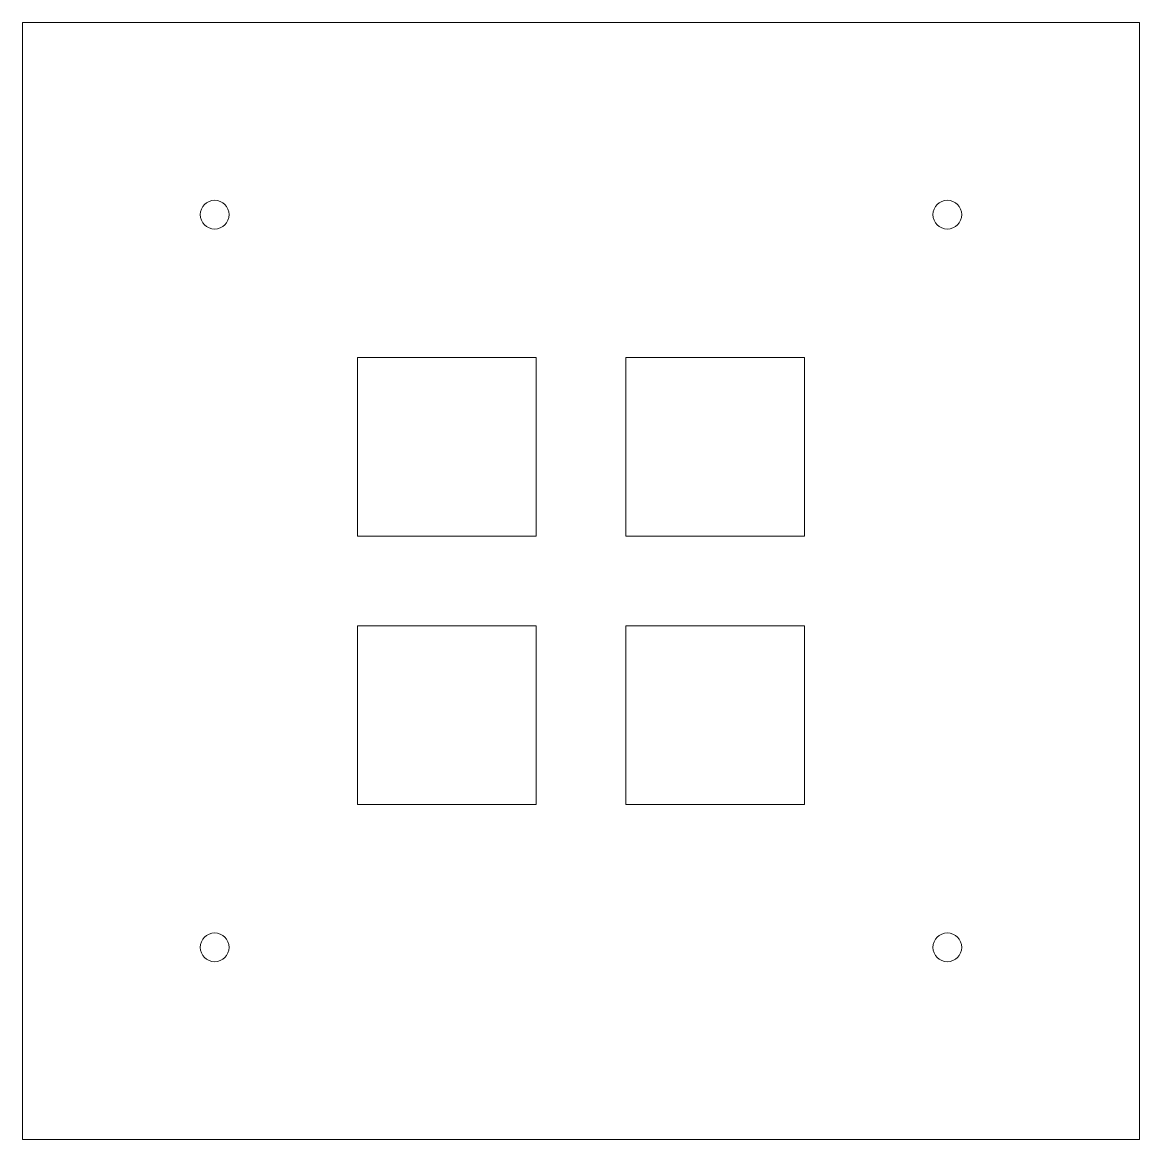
# Model space of a CAD drawing. Header units: millimetres. Extents: x 0 to 116, y 0 to 116.
import ezdxf

# ---------------------------------------------------------------- set-up
doc = ezdxf.new("R2010")
doc.units = ezdxf.units.MM
doc.header["$MEASUREMENT"] = 0
doc.layers.add('cut', color=7, linetype='Continuous', lineweight=0)

msp = doc.modelspace()

# ---------------------------------------------------------------- linework, layer by layer
at = {"layer": 'cut', "linetype": 'ByBlock'}
msp.add_lwpolyline([(0, 0), (0, 116.2), (116.2, 116.2), (116.2, 0)], close=True, dxfattribs=at)
at = {"layer": 'cut'}
for points in [[(34.85, 62.75), (34.85, 81.35), (53.45, 81.35), (53.45, 62.75)], [(81.35, 81.35), (62.75, 81.35), (62.75, 62.75), (81.35, 62.75)], [(34.85, 53.45), (34.85, 34.85), (53.45, 34.85), (53.45, 53.45)], [(62.75, 34.85), (62.75, 53.45), (81.35, 53.45), (81.35, 34.85)]]:
    msp.add_lwpolyline(points, close=True, dxfattribs=at)
for centre in [(20, 96.2), (96.2, 96.2), (20, 20), (96.2, 20)]:
    msp.add_circle(centre, 1.5, dxfattribs=at)

doc.saveas('drawing.dxf')
